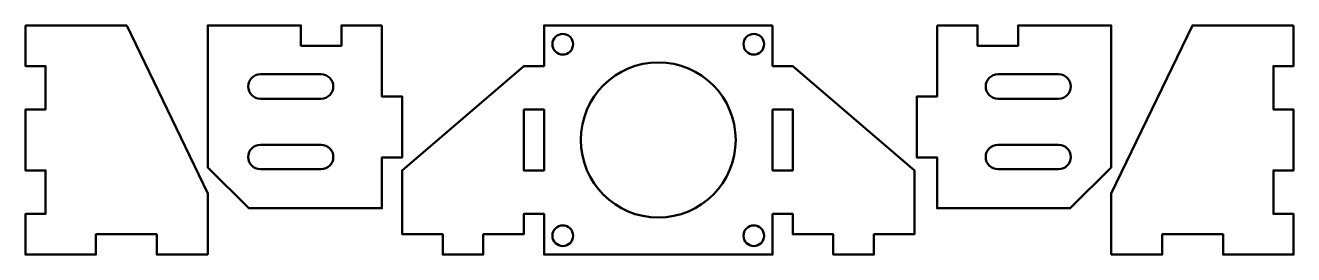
# Model space of a CAD drawing. Header units: inches. Extents: x 10 to 323, y 534 to 590.
import ezdxf

# ---------------------------------------------------------------- set-up
doc = ezdxf.new("R2010")
doc.units = ezdxf.units.IN
doc.header["$MEASUREMENT"] = 0
doc.layers.add('Layer 1', color=7, linetype='Continuous')

# ---------------------------------------------------------------- blocks, each defined once
blk = doc.blocks.new('block 2')
at = {"layer": 'Layer 1', "color": 7, "lineweight": 50, "true_color": 0xffffff}
for points in [[(194.37, 590.04), (194.37, 580.04), (199.37, 580.04), (229.37, 554.34), (229.37, 538.64), (219.37, 538.64), (219.37, 533.64), (209.37, 533.64), (209.37, 538.64), (199.37, 538.64), (199.37, 543.64), (194.37, 543.64), (194.37, 533.64), (137.97, 533.64), (137.97, 543.64), (132.97, 543.64), (132.97, 538.64), (122.97, 538.64), (122.97, 533.64), (112.97, 533.64), (112.97, 538.64), (102.97, 538.64), (102.97, 554.34), (132.97, 580.04), (137.97, 580.04), (137.97, 590.04), (194.37, 590.04)], [(132.97, 569.34), (137.97, 569.34), (137.97, 554.34), (132.97, 554.34), (132.97, 569.34)], [(194.37, 569.34), (199.37, 569.34), (199.37, 554.34), (194.37, 554.34), (194.37, 569.34)]]:
    blk.add_lwpolyline(points, dxfattribs=at)
for points in [[(142.6, 587.96), (144.01, 587.96), (145.15, 586.82), (145.15, 585.41), (145.15, 584), (144.01, 582.86), (142.6, 582.86), (141.19, 582.86), (140.05, 584), (140.05, 585.41), (140.05, 586.82), (141.19, 587.96), (142.6, 587.96)], [(189.74, 587.96), (191.15, 587.96), (192.29, 586.82), (192.29, 585.41), (192.29, 584), (191.15, 582.86), (189.74, 582.86), (188.33, 582.86), (187.19, 584), (187.19, 585.41), (187.19, 586.82), (188.33, 587.96), (189.74, 587.96)], [(166.17, 580.94), (176.72, 580.94), (185.27, 572.39), (185.27, 561.84), (185.27, 551.29), (176.72, 542.74), (166.17, 542.74), (155.62, 542.74), (147.07, 551.29), (147.07, 561.84), (147.07, 572.39), (155.62, 580.94), (166.17, 580.94)], [(142.6, 540.82), (144.01, 540.82), (145.15, 539.68), (145.15, 538.27), (145.15, 536.86), (144.01, 535.72), (142.6, 535.72), (141.19, 535.72), (140.05, 536.86), (140.05, 538.27), (140.05, 539.68), (141.19, 540.82), (142.6, 540.82)], [(189.74, 540.82), (191.15, 540.82), (192.29, 539.68), (192.29, 538.27), (192.29, 536.86), (191.15, 535.72), (189.74, 535.72), (188.33, 535.72), (187.19, 536.86), (187.19, 538.27), (187.19, 539.68), (188.33, 540.82), (189.74, 540.82)]]:
    blk.add_open_spline(points, degree=3, knots=[0, 0, 0, 0, 1, 1, 1, 2, 2, 2, 3, 3, 3, 4, 4, 4, 4], dxfattribs=at)
blk = doc.blocks.new('block 3')
at = {"layer": 'Layer 1', "color": 7, "lineweight": 50, "true_color": 0xffffff}
blk.add_lwpolyline([(97.97, 590.04), (97.97, 572.54), (102.97, 572.54), (102.97, 557.54), (97.97, 557.54), (97.97, 545.04), (65.12, 545.04), (54.97, 555.04), (54.97, 590.04), (77.97, 590.04), (77.97, 585.04), (87.97, 585.04), (87.97, 590.04), (97.97, 590.04)], dxfattribs=at)
for points in [[(67.97, 572), (66.31, 572), (64.97, 573.35), (64.97, 575), (64.97, 576.66), (66.31, 578), (67.97, 578), (67.97, 578), (82.97, 578), (82.97, 578), (84.63, 578), (85.97, 576.66), (85.97, 575), (85.97, 573.35), (84.63, 572), (82.97, 572), (82.97, 572), (67.97, 572), (67.97, 572)], [(67.97, 554.64), (66.31, 554.64), (64.97, 555.98), (64.97, 557.64), (64.97, 559.3), (66.31, 560.64), (67.97, 560.64), (67.97, 560.64), (82.97, 560.64), (82.97, 560.64), (84.63, 560.64), (85.97, 559.3), (85.97, 557.64), (85.97, 555.98), (84.63, 554.64), (82.97, 554.64), (82.97, 554.64), (67.97, 554.64), (67.97, 554.64)]]:
    blk.add_open_spline(points, degree=3, knots=[0, 0, 0, 0, 1, 1, 1, 2, 2, 2, 3, 3, 3, 4, 4, 4, 5, 5, 5, 6, 6, 6, 6], dxfattribs=at)
blk = doc.blocks.new('block 4')
at = {"layer": 'Layer 1', "color": 7, "lineweight": 50, "true_color": 0xffffff}
blk.add_lwpolyline([(234.97, 590.04), (234.97, 572.54), (229.97, 572.54), (229.97, 557.54), (234.97, 557.54), (234.97, 545.04), (267.82, 545.04), (277.97, 555.04), (277.97, 590.04), (254.97, 590.04), (254.97, 585.04), (244.97, 585.04), (244.97, 590.04), (234.97, 590.04)], dxfattribs=at)
for points in [[(264.97, 572), (266.63, 572), (267.97, 573.35), (267.97, 575), (267.97, 576.66), (266.63, 578), (264.97, 578), (264.97, 578), (249.97, 578), (249.97, 578), (248.31, 578), (246.97, 576.66), (246.97, 575), (246.97, 573.35), (248.31, 572), (249.97, 572), (249.97, 572), (264.97, 572), (264.97, 572)], [(264.97, 554.64), (266.63, 554.64), (267.97, 555.98), (267.97, 557.64), (267.97, 559.3), (266.63, 560.64), (264.97, 560.64), (264.97, 560.64), (249.97, 560.64), (249.97, 560.64), (248.31, 560.64), (246.97, 559.3), (246.97, 557.64), (246.97, 555.98), (248.31, 554.64), (249.97, 554.64), (249.97, 554.64), (264.97, 554.64), (264.97, 554.64)]]:
    blk.add_open_spline(points, degree=3, knots=[0, 0, 0, 0, 1, 1, 1, 2, 2, 2, 3, 3, 3, 4, 4, 4, 5, 5, 5, 6, 6, 6, 6], dxfattribs=at)

msp = doc.modelspace()

# ---------------------------------------------------------------- linework, layer by layer
at = {"layer": 'Layer 1', "color": 7, "lineweight": 50, "true_color": 0xffffff}
for points in [[(9.97, 590.04), (34.97, 590.03), (54.97, 548.65), (54.97, 533.65), (42.38, 533.63), (42.38, 538.63), (27.38, 538.63), (27.38, 533.63), (9.97, 533.64), (9.97, 543.64), (14.97, 543.64), (14.97, 554.34), (9.97, 554.34), (9.97, 569.34), (14.9, 569.34), (14.97, 580.04), (9.97, 580.04), (9.97, 590.04)], [(322.97, 590.04), (297.97, 590.03), (277.97, 548.65), (277.97, 533.65), (290.56, 533.63), (290.56, 538.63), (305.56, 538.63), (305.56, 533.63), (322.97, 533.64), (322.97, 543.64), (317.97, 543.64), (317.97, 554.34), (322.97, 554.34), (322.97, 569.34), (318.03, 569.34), (317.97, 580.04), (322.97, 580.04), (322.97, 590.04)]]:
    msp.add_lwpolyline(points, dxfattribs=at)

# ---------------------------------------------------------------- block references
at = {"layer": 'Layer 1'}
for name in ['block 3', 'block 2', 'block 4']:
    msp.add_blockref(name, (0, 0), dxfattribs=at)

doc.saveas('drawing.dxf')
